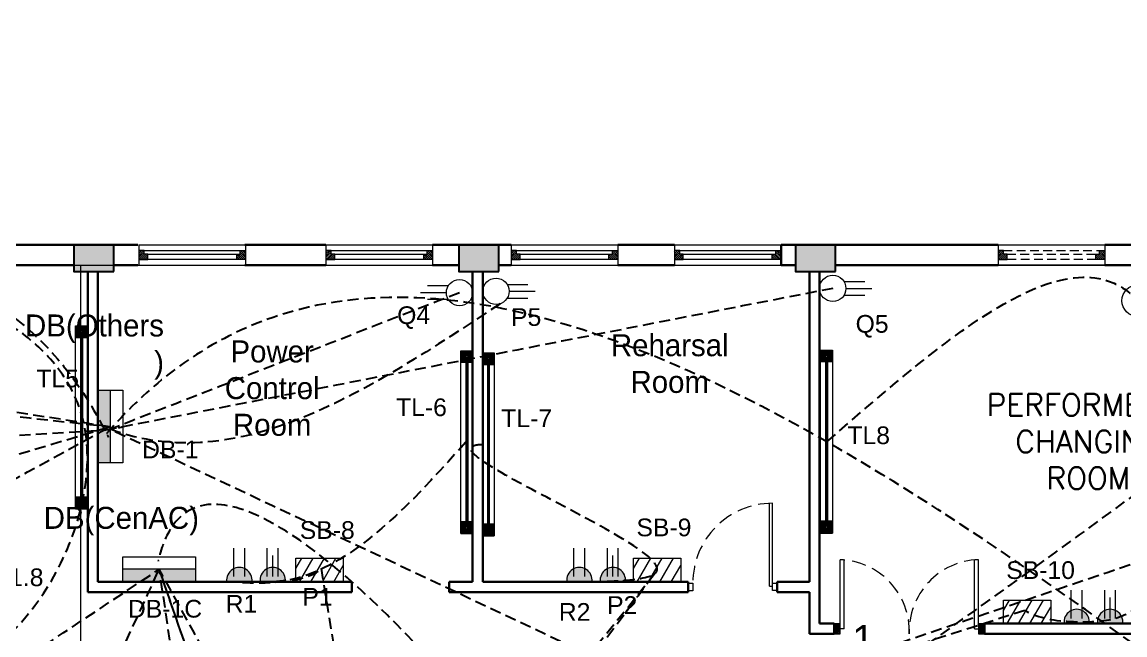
# Model space of a CAD drawing. Header units: inches. Extents: x 845 to 17085, y 908 to 10810.
# Drawn here: x 4793.7 to 5167.6, y 6885.2 to 7092.8 of the extents above; entities that cross this region are included whole.
import ezdxf

# ---------------------------------------------------------------- set-up
doc = ezdxf.new("R2010")
doc.units = ezdxf.units.IN
doc.header["$LTSCALE"] = 15
doc.header["$MEASUREMENT"] = 0
for name, pattern in [('ACAD_ISO04W100', [30.5, 24, -3, 0.5, -3]), ('CENTER2', [1.125, 0.75, -0.125, 0.125, -0.125]), ('CONTINUA', [0]), ('DASHED2', [0.375, 0.25, -0.125]), ('HIDDEN', [0.375, 0.25, -0.125])]:
    doc.linetypes.add(name, pattern=pattern)
for name, color, linetype, lineweight in [('.15', 4, 'Continuous', 15), ('c1', 21, 'Continuous', 30), ('E. Fixture', 6, 'Continuous', 20), ('GRID', 8, 'ACAD_ISO04W100', 5), ('HATCH', 251, 'Continuous', 5), ('humans', 7, 'Continuous', 15), ('PDF_Layer1', 1, 'Continuous', 18), ('SLD', 140, 'Continuous', 9), ('wall 1', 1, 'Continuous', 35), ('WIND & DOOR', 160, 'Continuous', 9), ('window and door', 170, 'Continuous', 9)]:
    doc.layers.add(name, color=color, linetype=linetype, lineweight=lineweight)
for name, color, linetype in [('DB cable', 141, 'HIDDEN'), ('MEUBLE', 55, 'Continuous'), ('SB cable', 58, 'CENTER2'), ('Text', 255, 'Continuous')]:
    doc.layers.add(name, color=color, linetype=linetype)
doc.layers.add('door and window', color=7, linetype='Continuous', lineweight=25, true_color=0x0609c1)
doc.styles.add('ROMANS', font='ROMANS')
doc.styles.get("Standard").update_dxf_attribs({"font": 'arial.ttf'})
doc.dimstyles.get("Standard").update_dxf_attribs({"dimtxt": 9.75, "dimasz": 6.25, "dimexe": 0.18, "dimexo": 0.0625, "dimgap": 0.09, "dimtad": 0, "dimdec": 1, "dimzin": 0, "dimdsep": 46, "dimlunit": 4, "dimtxsty": 'Standard', "dimblk": 'ARCHTICK', "dimcen": 0.09, "dimadec": 0, "dimazin": 0, "dimtfac": 1, "dimtdec": 1, "dimtofl": 0, "dimtmove": 0, "dimatfit": 3, "dimldrblk": 'ARCHTICK', "dimfxl": 1, "dimtolj": 1, "dimtzin": 0, "dimlwd": 25, "dimarcsym": 0})

# ---------------------------------------------------------------- blocks, each defined once
blk = doc.blocks.new('2')
at = {"layer": 'E. Fixture'}
blk.add_hatch(color=256, dxfattribs=at).paths.add_polyline_path([(27131.11392727495, -3604.571431913901), (27131.11392727495, -3606.152493673828), (27140.34048977496, -3606.152493673828), (27140.34048977495, -3604.5714319139)])
blk.add_line((27140.34048977495, -3604.571431913901), (27131.11392727495, -3604.571431913901), dxfattribs=at)
blk.add_lwpolyline([(27131.11392727495, -3602.990370153973), (27140.34048977495, -3602.990370153973), (27140.34048977495, -3606.152493673828), (27131.11392727495, -3606.152493673828), (27131.11392727495, -3602.990370153973)], dxfattribs=at)
blk = doc.blocks.new('05')
at = {"layer": 'E. Fixture'}
blk.add_hatch(color=256, dxfattribs=at).paths.add_polyline_path([(27124.32238466969, -3822.558064193767), (27124.32238466969, -3814.558064193769, 1.138441978113043)])
for p, q in [((27124.32238466969, -3822.558064193769), (27124.32238466969, -3814.558064193769)), ((27122.65102251557, -3816.832463298529), (27113.66786581746, -3816.832463298529)), ((27122.65102251557, -3818.558064193768), (27115.97039609485, -3818.558064193768)), ((27122.65102251557, -3820.283665089007), (27113.66786581746, -3820.283665089007))]:
    blk.add_line(p, q, dxfattribs=at)
blk.add_arc((27123.80228765426, -3818.558064193768), 4.033670897018604, 82.59172132670682, 277.4082786732857, dxfattribs=at)
blk = doc.blocks.new('10')
at = {"layer": 'E. Fixture'}
blk.add_hatch(color=256, dxfattribs=at).paths.add_polyline_path([(27132.13129973475, -3831.376300118904), (27132.13129973475, -3823.376300118906, 1.138441978113043)])
for p, q in [((27132.13129973475, -3831.376300118906), (27132.13129973475, -3823.376300118906)), ((27130.45993758063, -3825.650699223666), (27121.47678088253, -3825.650699223666)), ((27130.45993758063, -3829.101901014144), (27121.47678088253, -3829.101901014144))]:
    blk.add_line(p, q, dxfattribs=at)
blk.add_arc((27131.61120271932, -3827.376300118905), 4.033670897018604, 82.59172132670682, 277.4082786732856, dxfattribs=at)
blk = doc.blocks.new('oo')
at = {"layer": 'E. Fixture', "lineweight": 15}
for p, q in [((755.2265564501672, 589.0984068058151), (809.1816122235127, 589.0984068058151)), ((755.2265564501672, 589.0317345255226), (809.1816122235127, 589.0317345255226)), ((755.2265564501672, 588.9650622452373), (809.1816122235127, 588.9650622452373)), ((755.2265564501672, 588.8983899649593), (809.1816122235127, 588.8983899649593)), ((755.2265564501672, 588.7650454043887), (809.1816122235127, 588.7650454043887)), ((755.2265564501672, 588.6317008438182), (809.1816122235127, 588.6317008438255)), ((755.2265564501672, 588.5650285635329), (809.1816122235127, 588.5650285635329)), ((755.2265564501672, 588.4983562832476), (809.1816122235127, 588.4983562832476)), ((755.2265564501672, 588.4316840029696), (809.1816122235127, 588.4316840029696)), ((755.2265564501672, 588.4316840029696), (809.1816122235127, 588.4316840029696))]:
    blk.add_line(p, q, dxfattribs=at)
at = {"layer": 'E. Fixture', "color": 5, "lineweight": 15}
blk.add_lwpolyline([(751.2262196331089, 590.7652138129179), (813.181949040571, 590.7652138129179), (813.181949040571, 586.7648769958596), (751.2262196331089, 586.7648769958596), (751.2262196331089, 590.7652138129179)], dxfattribs=at)
at = {"layer": 'HATCH', "lineweight": 15}
for points in [[(751.2262196331089, 590.7652138129179), (755.2265564501818, 590.7652138129179), (755.2265564501818, 586.7648769958596), (751.2262196331089, 586.7648769958596)], [(813.181949040571, 590.7652138129179), (809.1816122235273, 590.7652138129179), (809.1816122235273, 586.7648769958596), (813.181949040571, 586.7648769958596)], [(751.5595810345208, 590.431852411506), (754.8931950487408, 590.431852411506), (754.8931950487408, 587.0982383972787), (751.5595810345208, 587.0982383972787)], [(751.8929424359326, 590.0984910100724), (754.5598336473145, 590.0984910100724), (754.5598336473145, 587.4315997987051), (751.8929424359326, 587.4315997987051)], [(752.226303837359, 589.7651296086606), (754.2264722458881, 589.7651296086606), (754.2264722458881, 587.7649612001169), (752.226303837359, 587.7649612001169)], [(752.5596652387853, 589.4317682072342), (753.8931108444763, 589.4317682072342), (753.8931108444763, 588.0983226015505), (752.5596652387853, 588.0983226015505)], [(752.8930266402263, 589.0984068058078), (753.5597494430644, 589.0984068058078), (753.5597494430644, 588.4316840029696), (752.8930266402263, 588.4316840029696)], [(812.8485876391592, 590.431852411506), (809.5149736249391, 590.431852411506), (809.5149736249391, 587.0982383972787), (812.8485876391592, 587.0982383972787)], [(812.5152262377474, 590.0984910100797), (809.8483350263509, 590.0984910100797), (809.8483350263509, 587.4315997987051), (812.5152262377474, 587.4315997987051)], [(812.181864836321, 589.7651296086606), (810.1816964277773, 589.7651296086606), (810.1816964277773, 587.7649612001169), (812.181864836321, 587.7649612001169)], [(811.8485034348946, 589.4317682072342), (810.5150578292037, 589.4317682072342), (810.5150578292037, 588.0983226015505), (811.8485034348946, 588.0983226015505)], [(811.5151420334828, 589.0984068058078), (810.8484192306155, 589.0984068058078), (810.8484192306155, 588.4316840029696), (811.5151420334828, 588.4316840029696)]]:
    blk.add_lwpolyline(points, close=True, dxfattribs=at)
blk = doc.blocks.new('_ArchTick')
at = {"layer": 'GRID', "color": 0, "const_width": 0.15}
blk.add_lwpolyline([(-0.5, -0.5), (0.5, 0.5)], dxfattribs=at)
blk = doc.blocks.new('*D202')
at = {"layer": 'Defpoints', "color": 0, "linetype": 'ByBlock', "lineweight": 211, "transparency": 16777216}
for p in [(5279.065988107462, 6876.925896394237), (4853.779402950234, 6858.516235449617), (5279.065988107462, 6858.516235449322)]:
    blk.add_point(p, dxfattribs=at)
at = {"layer": 'humans', "color": 0, "linetype": 'ByBlock', "lineweight": -2, "transparency": 16777216}
for p, q in [((4853.779402950234, 6858.578735449617), (4853.779402950234, 6877.105896394238)), ((5279.065988107462, 6858.578735449322), (5279.065988107462, 6877.105896394238))]:
    blk.add_line(p, q, dxfattribs=at)
at = {"layer": 'humans', "color": 0, "linetype": 'Continuous', "lineweight": 25, "transparency": 16777216}
for p, q in [((4853.779402950234, 6876.925896394237), (5046.03460548792, 6876.925896394237)), ((5279.065988107462, 6876.925896394237), (5086.810785569775, 6876.925896394237))]:
    blk.add_line(p, q, dxfattribs=at)
at = {"layer": 'humans', "color": 0, "linetype": 'ByBlock', "lineweight": 25, "transparency": 16777216, "xscale": 6.25, "yscale": 6.25, "zscale": 6.25, "rotation": 180}
blk.add_blockref('_ArchTick', (4853.779402950234, 6876.925896394237), dxfattribs=at)
at = {"layer": 'humans', "color": 0, "linetype": 'ByBlock', "lineweight": 25, "transparency": 16777216, "xscale": 6.25, "yscale": 6.25, "zscale": 6.25}
blk.add_blockref('_ArchTick', (5279.065988107462, 6876.925896394237), dxfattribs=at)
at = {"layer": 'humans', "color": 0, "linetype": 'ByBlock', "transparency": 16777216, "insert": (5066.422695528848, 6876.925896394237), "char_height": 9.75, "attachment_point": 5}
blk.add_mtext('\\A1;35\'-5{\\H1x;\\S1/2;}"', dxfattribs=at)

msp = doc.modelspace()

# ---------------------------------------------------------------- hatches: boundary and pattern name
at = {"layer": 'E. Fixture', "lineweight": 5}
h = msp.add_hatch(dxfattribs=at)
h.set_pattern_fill('ANSI31', color=256, scale=26.66891211378243, angle=15, style=0)
h.set_pattern_definition([(59.99999999999999, (-65944.95568962397, 14341.5153676626), (-2.886994422728766, 1.666807007111402), [])])
h.paths.add_polyline_path([(4886.595871187032, 6903.224789547286), (4902.597218455308, 6903.224789547286), (4902.597218455308, 6911.225463181421), (4886.595871187032, 6911.225463181421)])
h = msp.add_hatch(dxfattribs=at)
h.set_pattern_fill('ANSI31', color=256, scale=26.66891211378243, angle=15, style=0)
h.set_pattern_definition([(59.99999999999999, (-65830.54289581989, 14341.51536766231), (-2.886994422728766, 1.666807007111402), [])])
h.paths.add_polyline_path([(5001.008664991107, 6903.224789546997), (5017.010012259384, 6903.224789546997), (5017.010012259384, 6911.225463181132), (5001.008664991107, 6911.225463181132)])
h = msp.add_hatch(dxfattribs=at)
h.set_pattern_fill('ANSI31', color=256, scale=26.66891211378243, angle=15, style=0)
h.set_pattern_definition([(59.99999999999999, (-65705.08285373544, 14327.34344020841), (-2.886994422728766, 1.666807007111402), [])])
h.paths.add_polyline_path([(5126.468707075558, 6889.052862093102), (5142.470054343835, 6889.052862093102), (5142.470054343835, 6897.053535727237), (5126.468707075558, 6897.053535727237)])
at = {"layer": 'HATCH'}
h = msp.add_hatch(color=256, dxfattribs=at)
h.dxf.hatch_style = 1
h.paths.add_polyline_path([(4824.8279700662, 7017.366872216648), (4824.8279700662, 7008.320055992617), (4811.257745730155, 7008.320055992617), (4811.257745730155, 7017.366872216648)])
h = msp.add_hatch(color=256, dxfattribs=at)
h.dxf.hatch_style = 1
h.paths.add_polyline_path([(4955.32662677052, 7017.366872216648), (4955.32662677052, 7008.320055992637), (4941.756402434475, 7008.320055992637), (4941.756402434475, 7017.366872216648)])
h = msp.add_hatch(color=256, dxfattribs=at)
h.dxf.hatch_style = 1
h.paths.add_polyline_path([(5069.484084103927, 7017.366872216648), (5069.484084103927, 7008.320055992617), (5055.913859767881, 7008.320055992617), (5055.913859767881, 7017.366872216648)])
at = {"layer": 'window and door', "linetype": 'ByBlock', "true_color": 0x000000}
h = msp.add_hatch(dxfattribs=at)
h.set_pattern_fill('ANSI31', color=18, scale=0.1206242163204573, angle=180)
h.set_pattern_definition([(225, (-71096.78073379738, 1761251.447346232), (0.2708090892402391, -0.2708090892402391), [])])
h.paths.add_polyline_path([(5117.91648769416, 6885.584915873886), (5117.91648769416, 6885.924623421157), (5117.91648769416, 6888.981991347302), (5119.963391109962, 6888.981991347302), (5119.963391109962, 6885.584915873886)])
h.paths.add_polyline_path([(5069.007259007371, 6885.584915873886), (5069.007259007371, 6888.981991347302), (5071.054162424021, 6888.981991347302), (5071.054162424021, 6888.642283799805), (5071.054162423361, 6885.584915873886)])

# ---------------------------------------------------------------- linework, layer by layer
at = {"layer": '.15', "lineweight": 15}
for p, q in [((4833.327171681254, 7017.366872162109), (4869.514436577413, 7017.366872162109)), ((4896.733931201468, 7017.366872162071), (4932.921196097626, 7017.366872162071)), ((4959.532788836565, 7017.366872162089), (4995.720053732705, 7017.366872162089)), ((5014.877544405044, 7017.366872162089), (5051.064809301203, 7017.366872162089)), ((5124.620690252326, 7017.366872162089), (5160.807955148467, 7017.366872162089)), ((4833.327171681254, 7010.430979723702), (4869.514436577413, 7010.430979723702)), ((4896.733931201468, 7010.430979723646), (4932.921196097626, 7010.430979723646)), ((4959.532788836565, 7010.430979723682), (4995.720053732705, 7010.430979723682)), ((5014.877544405044, 7010.430979723682), (5051.064809301203, 7010.430979723682)), ((5160.807955148467, 7010.430979723682), (5124.620690252326, 7010.430979723682)), ((5124.620690252326, 7010.430979723682), (5160.807955148467, 7010.430979723682))]:
    msp.add_line(p, q, dxfattribs=at)
at = {"layer": 'c1'}
for points in [[(4824.8279700662, 7008.32005593806), (4824.8279700662, 7017.366872162071), (4811.257745730155, 7017.366872162071), (4811.257745730155, 7008.32005593806)], [(4955.32662677052, 7008.32005593806), (4955.32662677052, 7017.366872162089), (4941.756402434475, 7017.366872162089), (4941.756402434475, 7008.32005593806)], [(5069.484084103927, 7008.32005593806), (5069.484084103927, 7017.366872162071), (5055.913859767881, 7017.366872162071), (5055.913859767881, 7008.32005593806)]]:
    msp.add_lwpolyline(points, close=True, dxfattribs=at)
at = {"layer": 'DB cable', "linetype": 'DASHED2', "lineweight": 30}
for points in [[(4375.135188916311, 6809.287259834276), (4822.403769626076, 6953.395602938093), (4822.984309511533, 6952.243158351917)], [(5264.640845027977, 6811.530215178848), (4823.671906527965, 6954.834135956342), (4822.403769626076, 6953.395602938093)], [(4384.869836225378, 7002.878801179402), (4823.671906527965, 6955.772422742677)], [(4519.55336196855, 7002.755651382329), (4823.671906527965, 6955.772422742677)], [(4256.800959468465, 6999.730540464698), (4477.903394148493, 6960.808903147827), (4819.455386815775, 6954.511174829915), (4827.888426240155, 6955.772422742692), (4828.172888587554, 6955.866703008003)], [(5068.568483877119, 7002.59092872381), (4823.671906527965, 6954.875573966421)], [(4942.029114280546, 7001.136361277378), (4823.671906527965, 6954.875573966452)], [(4955.775519640402, 6997.358589746429), (4823.671906527965, 6954.875573966452), (4823.227920678325, 6955.043002984701)], [(4311.259348056605, 6717.954118992795), (4671.798007237482, 6918.965276383409), (5008.601697278488, 6772.301791288472), (4840.257952178574, 6911.726349223987), (4839.890000550539, 6910.231099690518)], [(5217.316807655803, 6966.810673060059), (4920.372394721041, 6824.921269367404), (4920.470139463113, 6825.246606197839), (4919.844009638703, 6825.51622048123)], [(4375.135188915558, 6710.634075257571), (4823.671906527965, 6955.772422742677)], [(5118.816985733441, 6815.987198202516), (4823.227920678325, 6955.043002984701)], [(5217.316807720883, 6925.195318483047), (4921.630470515343, 6824.896383444995)], [(4153.856618907135, 6241.597373221741), (4206.564764256696, 6407.65907107977), (4327.807978510207, 6538.262913105458), (4840.257956494826, 6907.509816999171)], [(4417.442758162318, 6096.773627257919), (4667.054121236006, 6096.773627257922), (4879.942044032347, 6097.38177956959), (4990.859259173519, 6518.535614272791), (4840.257961667834, 6907.509828252398)], [(4417.686455919115, 6243.27175373561), (4665.186400423872, 6241.127510676719), (4883.297045787937, 6241.127510676723), (4840.257952178588, 6907.509829511797)], [(4417.930042685426, 6387.592757169207), (4665.430042685426, 6387.592757169208), (4881.42926948056, 6383.94797903354), (4840.257961667834, 6907.509828252401)], [(4554.364863415895, 6767.391204871872), (4665.025990504157, 6645.257877712997), (4771.42908906792, 6767.391204871812), (4840.257961667834, 6907.509828252401)], [(5155.918281978438, 6270.54140694354), (5227.451390334825, 6576.828384792028), (5001.7982191481, 6582.810580167477), (4840.257956494826, 6907.509816999171)], [(4895.09721860445, 6907.676670340301), (4920.92351198884, 6825.110148039683), (5009.009338579433, 6907.225126355079)], [(5008.392815330834, 6906.197230321966), (4920.372394720276, 6824.921269367141), (4917.247344511966, 6823.569821693476)], [(5133.644414507265, 6893.506503840807), (4920.372394720276, 6824.921269367141)]]:
    msp.add_spline(points, degree=3, dxfattribs=at)
at = {"layer": 'DB cable', "color": 6, "linetype": 'DASHED2', "lineweight": 30}
msp.add_spline([(4128.715365011871, 6442.089713719299), (5275.242558261937, 6402.931586293354), (4920.923515039423, 6825.110147635049), (4410.064954683323, 6825.11014763017), (4823.671906527965, 6955.772422742677)], degree=3, dxfattribs=at)
at = {"layer": 'door and window', "color": 18, "lineweight": 0, "true_color": 0x000000}
for p, q in [((5047.174449836444, 6901.764477913588), (5047.131429353642, 6929.808588459253)), ((5048.169209795483, 6902.768693248676), (5048.127699318372, 6929.828464092621)), ((5047.174449836444, 6901.764477913588), (5048.169209795483, 6901.764477913588))]:
    msp.add_line(p, q, dxfattribs=at)
msp.add_lwpolyline([(5048.169209795483, 6902.768693248676), (5049.68347452536, 6902.768693248676), (5049.68347452536, 6900.264292813703), (5048.169209795483, 6900.264292813703)], close=True, dxfattribs=at)
at = {"layer": 'E. Fixture', "lineweight": 5}
for p, q in [((4938.164904584347, 7003.43735620139), (4931.186353760039, 7003.43735620139)), ((4958.27523621996, 7003.902561951265), (4965.253787044267, 7003.902561951265)), ((5072.432693573319, 7004.891923647821), (5079.411244397626, 7004.891923647821)), ((4937.572131257136, 7001.136361269397), (4928.760492437456, 7001.136361270459)), ((4958.27523621996, 6999.300572089407), (4965.253787044267, 6999.300572089407)), ((4958.868009547171, 7001.601567019272), (4967.67964836685, 7001.601567020334)), ((5072.432693573319, 7000.289933785964), (5079.411244397626, 7000.289933785964)), ((5073.02546690053, 7002.590928715828), (5081.837105720209, 7002.590928716891)), ((4938.164904584347, 6998.835366339532), (4931.186353760039, 6998.835366339532))]:
    msp.add_line(p, q, dxfattribs=at)
for points in [[(4886.595871156356, 6911.225463181421), (4902.597218424618, 6911.225463181421), (4902.597218424618, 6903.224789547286), (4886.595871156356, 6903.224789547286)], [(5001.008664960432, 6911.225463181132), (5017.010012228694, 6911.225463181132), (5017.010012228694, 6903.224789546997), (5001.008664960432, 6903.224789546997)], [(5126.468707044883, 6897.053535727237), (5142.470054313145, 6897.053535727237), (5142.470054313145, 6889.052862093102), (5126.468707044883, 6889.052862093102)]]:
    msp.add_lwpolyline(points, close=True, dxfattribs=at)
for centre, radius in [((5068.568483877119, 7002.59092872381), 4.45698302341043), ((4942.029114280546, 7001.136361277378), 4.45698302341043), ((4954.41102652376, 7001.601567027254), 4.45698302341043), ((5171.948461380817, 6998.429969272449), 5.333782422756485)]:
    msp.add_circle(centre, radius, dxfattribs=at)
at = {"layer": 'HATCH', "lineweight": 0}
for p, q in [((4833.327171681254, 7014.993254869318), (4833.740645458901, 7015.406728646831)), ((4833.327171681254, 7014.331301868469), (4834.402598459731, 7015.406728646831)), ((4833.327171681254, 7013.669348867637), (4835.064551460467, 7015.406728646831)), ((4833.327171681254, 7013.007395866807), (4835.136534926109, 7014.816759111662)), ((4833.372852054163, 7012.391123238865), (4835.182215299018, 7014.200486483722)), ((4834.034805054994, 7012.391123238865), (4835.844168299848, 7014.200486483722)), ((4834.696758055824, 7012.391123238865), (4836.342777089239, 7014.037142272375)), ((4868.144850202842, 7012.391123238865), (4866.498831169333, 7014.037142272375)), ((4868.806803203673, 7012.391123238865), (4866.997439958837, 7014.200486483722)), ((4869.468756204505, 7012.391123238865), (4867.659392959668, 7014.200486483722)), ((4869.514436577413, 7013.007395866807), (4867.705073332558, 7014.816759111662)), ((4869.514436577413, 7013.669348867637), (4867.777056798106, 7015.406728646831)), ((4869.514436577413, 7014.331301868469), (4868.439009798936, 7015.406728646831)), ((4869.514436577413, 7014.993254869318), (4869.100962799766, 7015.406728646831)), ((4896.733931201468, 7014.993254869261), (4897.147404979114, 7015.406728646794)), ((4896.733931201468, 7014.331301868411), (4897.809357979944, 7015.406728646794)), ((4896.733931201468, 7013.669348867581), (4898.471310980682, 7015.406728646794)), ((4896.733931201468, 7013.007395866751), (4898.543294446324, 7014.816759111605)), ((4896.779611574378, 7012.391123238809), (4898.588974819213, 7014.200486483664)), ((4897.441564575208, 7012.391123238809), (4899.250927820062, 7014.200486483664)), ((4898.103517576038, 7012.391123238809), (4899.749536609434, 7014.037142272318)), ((4931.551609723057, 7012.391123238809), (4929.905590689547, 7014.037142272318)), ((4932.213562723888, 7012.391123238809), (4930.404199479032, 7014.200486483664)), ((4932.875515724718, 7012.391123238809), (4931.066152479882, 7014.200486483664)), ((4932.921196097626, 7013.007395866751), (4931.111832852772, 7014.816759111605)), ((4932.921196097626, 7013.669348867581), (4931.183816318319, 7015.406728646794)), ((4932.921196097626, 7014.331301868411), (4931.845769319149, 7015.406728646794)), ((4932.921196097626, 7014.993254869261), (4932.507722319981, 7015.406728646794)), ((4959.532788836565, 7014.99325486928), (4959.946262614212, 7015.406728646813)), ((4959.532788836565, 7014.331301868449), (4960.608215615042, 7015.406728646813)), ((4959.532788836565, 7013.669348867619), (4961.270168615761, 7015.406728646813)), ((4959.532788836565, 7013.007395866789), (4961.342152081422, 7014.816759111623)), ((4959.578469209475, 7012.391123238847), (4961.387832454311, 7014.200486483684)), ((4960.240422210305, 7012.391123238847), (4962.049785455141, 7014.200486483684)), ((4960.902375211136, 7012.391123238847), (4962.548394244532, 7014.037142272357)), ((4994.350467358155, 7012.391123238847), (4992.704448324645, 7014.037142272357)), ((4995.012420358986, 7012.391123238847), (4993.20305711413, 7014.200486483684)), ((4995.674373359816, 7012.391123238847), (4993.865010114961, 7014.200486483684)), ((4995.720053732705, 7013.007395866789), (4993.91069048787, 7014.816759111623)), ((4995.720053732705, 7013.669348867619), (4993.982673953398, 7015.406728646813)), ((4995.720053732705, 7014.331301868449), (4994.644626954248, 7015.406728646813)), ((4995.720053732705, 7014.99325486928), (4995.306579955079, 7015.406728646813)), ((5014.877544405044, 7014.99325486928), (5015.291018182691, 7015.406728646813)), ((5014.877544405044, 7014.331301868449), (5015.952971183521, 7015.406728646813)), ((5014.877544405044, 7013.669348867619), (5016.614924184257, 7015.406728646813)), ((5014.877544405044, 7013.007395866789), (5016.686907649899, 7014.816759111623)), ((5014.923224777953, 7012.391123238847), (5016.732588022808, 7014.200486483684)), ((5015.585177778784, 7012.391123238847), (5017.394541023638, 7014.200486483684)), ((5016.247130779614, 7012.391123238847), (5017.89314981303, 7014.037142272357)), ((5049.695222926634, 7012.391123238847), (5048.049203893124, 7014.037142272357)), ((5050.357175927464, 7012.391123238847), (5048.547812682627, 7014.200486483684)), ((5051.019128928295, 7012.391123238847), (5049.209765683458, 7014.200486483684)), ((5051.064809301203, 7013.007395866789), (5049.255446056349, 7014.816759111623)), ((5051.064809301203, 7013.669348867619), (5049.327429521896, 7015.406728646813)), ((5051.064809301203, 7014.331301868449), (5049.989382522726, 7015.406728646813)), ((5051.064809301203, 7014.99325486928), (5050.651335523557, 7015.406728646813)), ((5124.620690252326, 7014.99325486928), (5125.034164029955, 7015.406728646813)), ((5124.620690252326, 7014.331301868449), (5125.696117030803, 7015.406728646813)), ((5124.620690252326, 7013.669348867619), (5126.358070031521, 7015.406728646813)), ((5124.620690252326, 7013.007395866789), (5126.430053497163, 7014.816759111623)), ((5124.666370625217, 7012.391123238847), (5126.475733870072, 7014.200486483684)), ((5125.328323626048, 7012.391123238847), (5127.137686870902, 7014.200486483684)), ((5125.990276626897, 7012.391123238847), (5127.636295660292, 7014.037142272357)), ((5159.438368773896, 7012.391123238847), (5157.792349740387, 7014.037142272357)), ((5160.100321774728, 7012.391123238847), (5158.290958529891, 7014.200486483684)), ((5160.762274775559, 7012.391123238847), (5158.952911530722, 7014.200486483684)), ((5160.807955148467, 7013.007395866789), (5158.998591903612, 7014.816759111623)), ((5160.807955148467, 7013.669348867619), (5159.07057536916, 7015.406728646813)), ((5160.807955148467, 7014.331301868449), (5159.73252836999, 7015.406728646813)), ((5160.807955148467, 7014.99325486928), (5160.394481370821, 7015.406728646813)), ((4835.358711056674, 7012.391123238865), (4836.342777089239, 7013.375189271545)), ((4836.020664057504, 7012.391123238865), (4836.342777089239, 7012.713236270714)), ((4867.482897202012, 7012.391123238865), (4866.498831169333, 7013.375189271545)), ((4866.820944201162, 7012.391123238865), (4866.498831169333, 7012.713236270714)), ((4898.765470576888, 7012.391123238809), (4899.749536609434, 7013.375189271488)), ((4899.427423577718, 7012.391123238809), (4899.749536609434, 7012.713236270656)), ((4930.889656722226, 7012.391123238809), (4929.905590689547, 7013.375189271488)), ((4930.227703721376, 7012.391123238809), (4929.905590689547, 7012.713236270656)), ((4961.564328211967, 7012.391123238847), (4962.548394244532, 7013.375189271526)), ((4962.226281212816, 7012.391123238847), (4962.548394244532, 7012.713236270676)), ((4993.688514357305, 7012.391123238847), (4992.704448324645, 7013.375189271526)), ((4993.026561356474, 7012.391123238847), (4992.704448324645, 7012.713236270676)), ((5016.909083780464, 7012.391123238847), (5017.89314981303, 7013.375189271526)), ((5017.571036781294, 7012.391123238847), (5017.89314981303, 7012.713236270676)), ((5049.033269925802, 7012.391123238847), (5048.049203893124, 7013.375189271526)), ((5048.371316924953, 7012.391123238847), (5048.049203893124, 7012.713236270676)), ((5126.652229627728, 7012.391123238847), (5127.636295660292, 7013.375189271526)), ((5127.314182628558, 7012.391123238847), (5127.636295660292, 7012.713236270676)), ((5158.776415773066, 7012.391123238847), (5157.792349740387, 7013.375189271526)), ((5158.114462772235, 7012.391123238847), (5157.792349740387, 7012.713236270676))]:
    msp.add_line(p, q, dxfattribs=at)
at = {"layer": 'humans', "linetype": 'ByBlock'}
msp.add_line((4489.237783612285, 7010.430979723702), (4845.46603977739, 7010.430979723702), dxfattribs=at)
msp.add_lwpolyline([(4527.428515311139, 7010.435990389615), (4813.520718056438, 7010.435990389615), (4813.520718056438, 6821.246428359055), (4527.428515311139, 6821.246428359055)], close=True, dxfattribs=at)
at = {"layer": 'MEUBLE', "linetype": 'Continuous', "lineweight": 0}
msp.add_line((5069.484084103927, 7010.430979723646), (5084.919178152239, 7010.430979723646), dxfattribs=at)
at = {"layer": 'PDF_Layer1', "lineweight": 18}
for p, q in [((4833.327171681254, 7017.366872162109), (4833.327171681254, 7010.430979723702)), ((4869.514436577413, 7017.366872162109), (4869.514436577413, 7010.430979723702)), ((4896.733931201468, 7017.366872162071), (4896.733931201468, 7010.430979723646)), ((4932.921196097626, 7017.366872162071), (4932.921196097626, 7010.430979723646)), ((4959.532788836565, 7017.366872162089), (4959.532788836565, 7010.430979723682)), ((4995.720053732705, 7017.366872162089), (4995.720053732705, 7010.430979723682)), ((5014.877544405044, 7017.366872162089), (5014.877544405044, 7010.430979723682)), ((5124.620690252326, 7017.366872162089), (5124.620690252326, 7010.430979723682)), ((5160.807955148467, 7017.366872162089), (5160.807955148467, 7010.430979723682))]:
    msp.add_line(p, q, dxfattribs=at)
at = {"layer": 'SB cable', "linetype": 'DASHED2', "lineweight": 30}
for points in [[(4560.58961409947, 6965.062521221798), (4634.680172520187, 6967.030378910611), (4702.974737311348, 6965.479180277796), (4774.068883423797, 6965.336886270332), (4774.220388544369, 6920.527380831893), (4703.118520679388, 6920.527380831893), (4631.577580957755, 6920.385086824428), (4561.378468202033, 6920.656381970994), (4560.144836350953, 6874.851264028863), (4629.236598485162, 6873.361392147532), (4702.823232190776, 6875.433287378524), (4771.727900951204, 6873.361392147532), (4814.208989804695, 6958.876430617913), (4527.778118023137, 6958.4500988487), (4722.823333289289, 6823.446613608594), (4605.948320436979, 6825.246765176484), (4648.448334563324, 6825.246765205015)], [(5066.644781614469, 6950.706909566954), (5171.948461380817, 6998.429969272449), (5164.436063559333, 6890.835798509044), (5151.263208380937, 6889.607676253567), (5134.469380728269, 6893.053198939218), (5133.644414507265, 6893.506503840807)], [(4944.152567494009, 6950.518281671399), (4894.596544775636, 6907.225126355233), (4878.729003778653, 6903.224789547283), (4867.396944544998, 6903.224786843948), (4894.596544775636, 6907.225126355233), (4895.09721860445, 6907.676670340301)], [(4980.847482212181, 6903.22478684373), (5009.009338579433, 6907.225126355079), (4949.812314114669, 6949.771734520153), (4951.479121121778, 6949.771734520153)]]:
    msp.add_spline(points, degree=3, dxfattribs=at)
at = {"layer": 'wall 1', "ltscale": 1.5}
for p, q in [((4788.022633722214, 7017.366872162052), (4833.02028802218, 7017.366872162052)), ((4869.207552918281, 7017.366872162071), (4896.733931201468, 7017.366872162071)), ((4932.921196097626, 7017.366872162071), (4959.532788836547, 7017.366872162071)), ((4995.720053732687, 7017.366872162071), (5014.877544405044, 7017.366872162071)), ((5051.064809301166, 7017.366872162071), (5124.620690252308, 7017.366872162071)), ((5051.064809301203, 7017.366872162089), (5051.064809301203, 7010.430979723682)), ((5160.807955148467, 7017.366872162071), (5286.001880545887, 7017.366872162071)), ((4788.022633722214, 7010.430979723646), (4811.257745730155, 7010.430979723646)), ((4824.8279700662, 7010.430979723646), (4833.02028802218, 7010.430979723646)), ((4869.207552918281, 7010.430979723646), (4896.733931201468, 7010.430979723646)), ((4941.756402434475, 7010.430979723664), (4932.921196097626, 7010.430979723664)), ((4955.32662677052, 7010.430979723646), (4959.532788836547, 7010.430979723646)), ((4995.720053732687, 7010.430979723646), (5014.877544405044, 7010.430979723646)), ((5055.913859767881, 7010.430979723646), (5051.064809301166, 7010.430979723646)), ((5069.484084103927, 7010.430979723646), (5124.620690252308, 7010.430979723646)), ((5160.807955148467, 7010.430979723646), (5221.317144547103, 7010.430979723646)), ((4815.987440599636, 6899.756843330959), (4815.987440599636, 7008.32005593806)), ((4819.455386815775, 6903.224789547286), (4819.455386815775, 7008.32005593806)), ((4946.486097303957, 6903.224789548209), (4946.486097303957, 7008.32005593806)), ((4949.95404350035, 6903.224789547286), (4949.95404350035, 7008.32005593806)), ((5060.643554637363, 6903.213333457285), (5060.643554637269, 7008.32005593806)), ((5064.11150085371, 6889.052862093102), (5064.11150085371, 7008.32005593806)), ((5064.11150085371, 7008.32005593806), (5064.11150085369, 6889.052862093102)), ((4819.455386815775, 6903.224789547286), (4905.493246337288, 6903.224789547286)), ((4905.493246337288, 6903.224789547286), (4905.493246337288, 6899.756843330959)), ((4938.580887620537, 6903.236245637097), (4938.580887620537, 6899.756843330959)), ((4938.580887620537, 6903.224789547286), (4946.486097303957, 6903.224789547286)), ((4949.95404350035, 6903.224789547286), (5019.600905595223, 6903.224789546946)), ((5019.600905595223, 6903.229399415481), (5019.600905595223, 6899.756843330657)), ((5049.68347452536, 6903.224789546777), (5049.68347452536, 6899.745387240637)), ((5049.68347452536, 6903.213333457266), (5060.643554637306, 6903.213333457266)), ((4815.987440599636, 6899.756843330959), (4905.493246337288, 6899.756843330959)), ((4938.580887620537, 6899.756843330959), (5019.600905595223, 6899.756843330657)), ((5049.68347452536, 6899.745387240637), (5060.643554637306, 6899.745387240637)), ((5060.643554637344, 6885.584915873889), (5060.643554637363, 6899.745387240657)), ((5069.007259007371, 6889.052862093102), (5064.11150085369, 6889.052862093102)), ((5069.007259007371, 6885.584915873889), (5069.007259007371, 6889.052862093102)), ((5221.317144547103, 6889.052862093102), (5119.963391109981, 6889.052862093102)), ((5119.963391109962, 6885.584915873889), (5119.963391109962, 6889.052862093102)), ((5069.007259007371, 6885.584915873907), (5060.643554637344, 6885.584915873889)), ((5279.065988107443, 6885.584915873889), (5119.963391109944, 6885.58491587453))]:
    msp.add_line(p, q, dxfattribs=at)
at = {"layer": 'WIND & DOOR', "linetype": 'CONTINUA', "lineweight": 5, "ltscale": 0.4}
for p, q in [((4835.136534926109, 7015.406728646831), (4833.327171681254, 7015.406728646831)), ((4833.327171681254, 7015.406728646831), (4833.327171681254, 7012.391123238865)), ((4835.136534926109, 7014.200486483722), (4835.136534926109, 7015.406728646831)), ((4835.136534926109, 7015.406728646831), (4867.705073332558, 7015.406728646831)), ((4836.342777089239, 7014.200486483722), (4835.136534926109, 7014.200486483722)), ((4836.342777089239, 7012.391123238865), (4836.342777089239, 7014.200486483722)), ((4836.342777089239, 7014.200486483722), (4866.498831169333, 7014.200486483722)), ((4866.498831169333, 7012.391123238865), (4866.498831169333, 7014.200486483722)), ((4866.498831169333, 7014.200486483722), (4867.705073332558, 7014.200486483722)), ((4867.705073332558, 7015.406728646831), (4869.514436577413, 7015.406728646831)), ((4867.705073332558, 7014.200486483722), (4867.705073332558, 7015.406728646831)), ((4869.514436577413, 7015.406728646831), (4869.514436577413, 7012.391123238865)), ((4898.543294446324, 7015.406728646794), (4896.733931201468, 7015.406728646794)), ((4896.733931201468, 7015.406728646794), (4896.733931201468, 7012.391123238809)), ((4898.543294446324, 7014.200486483664), (4898.543294446324, 7015.406728646794)), ((4898.543294446324, 7015.406728646794), (4931.111832852772, 7015.406728646794)), ((4899.749536609434, 7014.200486483664), (4898.543294446324, 7014.200486483664)), ((4899.749536609434, 7012.391123238809), (4899.749536609434, 7014.200486483664)), ((4899.749536609434, 7014.200486483664), (4929.905590689547, 7014.200486483664)), ((4929.905590689547, 7012.391123238809), (4929.905590689547, 7014.200486483664)), ((4929.905590689547, 7014.200486483664), (4931.111832852772, 7014.200486483664)), ((4931.111832852772, 7015.406728646794), (4932.921196097626, 7015.406728646794)), ((4931.111832852772, 7014.200486483664), (4931.111832852772, 7015.406728646794)), ((4932.921196097626, 7015.406728646794), (4932.921196097626, 7012.391123238809)), ((4961.342152081422, 7015.406728646813), (4959.532788836565, 7015.406728646813)), ((4959.532788836565, 7015.406728646813), (4959.532788836565, 7012.391123238847)), ((4961.342152081422, 7014.200486483684), (4961.342152081422, 7015.406728646813)), ((4961.342152081422, 7015.406728646813), (4993.91069048787, 7015.406728646813)), ((4962.548394244532, 7014.200486483684), (4961.342152081422, 7014.200486483684)), ((4962.548394244532, 7012.391123238847), (4962.548394244532, 7014.200486483684)), ((4962.548394244532, 7014.200486483684), (4992.704448324645, 7014.200486483684)), ((4992.704448324645, 7012.391123238847), (4992.704448324645, 7014.200486483684)), ((4992.704448324645, 7014.200486483684), (4993.91069048787, 7014.200486483684)), ((4993.91069048787, 7015.406728646813), (4995.720053732705, 7015.406728646813)), ((4993.91069048787, 7014.200486483684), (4993.91069048787, 7015.406728646813)), ((4995.720053732705, 7015.406728646813), (4995.720053732705, 7012.391123238847)), ((5016.686907649899, 7015.406728646813), (5014.877544405044, 7015.406728646813)), ((5014.877544405044, 7015.406728646813), (5014.877544405044, 7012.391123238847)), ((5016.686907649899, 7014.200486483684), (5016.686907649899, 7015.406728646813)), ((5016.686907649899, 7015.406728646813), (5049.255446056349, 7015.406728646813)), ((5017.89314981303, 7014.200486483684), (5016.686907649899, 7014.200486483684)), ((5017.89314981303, 7012.391123238847), (5017.89314981303, 7014.200486483684)), ((5017.89314981303, 7014.200486483684), (5048.049203893124, 7014.200486483684)), ((5048.049203893124, 7012.391123238847), (5048.049203893124, 7014.200486483684)), ((5048.049203893124, 7014.200486483684), (5049.255446056349, 7014.200486483684)), ((5049.255446056349, 7015.406728646813), (5051.064809301203, 7015.406728646813)), ((5049.255446056349, 7014.200486483684), (5049.255446056349, 7015.406728646813)), ((5051.064809301203, 7015.406728646813), (5051.064809301203, 7012.391123238847)), ((4866.498831169333, 7012.391123238865), (4833.327171681254, 7012.391123238865)), ((4833.327171681254, 7012.391123238865), (4836.342777089239, 7012.391123238865)), ((4869.514436577413, 7012.391123238865), (4866.498831169333, 7012.391123238865)), ((4929.905590689547, 7012.391123238809), (4896.733931201468, 7012.391123238809)), ((4896.733931201468, 7012.391123238809), (4899.749536609434, 7012.391123238809)), ((4932.921196097626, 7012.391123238809), (4929.905590689547, 7012.391123238809)), ((4992.704448324645, 7012.391123238847), (4959.532788836565, 7012.391123238847)), ((4959.532788836565, 7012.391123238847), (4962.548394244532, 7012.391123238847)), ((4995.720053732705, 7012.391123238847), (4992.704448324645, 7012.391123238847)), ((5048.049203893124, 7012.391123238847), (5014.877544405044, 7012.391123238847)), ((5014.877544405044, 7012.391123238847), (5017.89314981303, 7012.391123238847)), ((5051.064809301203, 7012.391123238847), (5048.049203893124, 7012.391123238847))]:
    msp.add_line(p, q, dxfattribs=at)
at = {"layer": 'WIND & DOOR', "linetype": 'CONTINUA', "lineweight": 9, "ltscale": 0.4}
for p, q in [((5126.430053497163, 7015.406728646813), (5124.620690252326, 7015.406728646813)), ((5124.620690252326, 7015.406728646813), (5124.620690252326, 7012.391123238847)), ((5126.430053497163, 7014.200486483684), (5126.430053497163, 7015.406728646813)), ((5127.636295660292, 7014.200486483684), (5126.430053497163, 7014.200486483684)), ((5127.636295660292, 7012.391123238847), (5127.636295660292, 7014.200486483684)), ((5157.792349740387, 7012.391123238847), (5157.792349740387, 7014.200486483684)), ((5157.792349740387, 7014.200486483684), (5158.998591903612, 7014.200486483684)), ((5158.998591903612, 7015.406728646813), (5160.807955148467, 7015.406728646813)), ((5158.998591903612, 7014.200486483684), (5158.998591903612, 7015.406728646813)), ((5160.807955148467, 7015.406728646813), (5160.807955148467, 7012.391123238847)), ((5124.620690252326, 7012.391123238847), (5127.636295660292, 7012.391123238847)), ((5160.807955148467, 7012.391123238847), (5157.792349740387, 7012.391123238847))]:
    msp.add_line(p, q, dxfattribs=at)
at = {"layer": 'WIND & DOOR', "linetype": 'DASHED2', "lineweight": 5, "ltscale": 0.8}
for p, q in [((5126.430053497163, 7015.406728646813), (5158.998591903612, 7015.406728646813)), ((5127.636295660292, 7014.200486483684), (5157.792349740387, 7014.200486483684)), ((5157.792349740387, 7012.391123238847), (5124.620690252326, 7012.391123238847))]:
    msp.add_line(p, q, dxfattribs=at)
at = {"layer": 'WIND & DOOR', "linetype": 'CONTINUA', "lineweight": 9, "ltscale": 0.4}
msp.add_lwpolyline([(5119.963391109962, 6885.584915873889), (5119.963391109962, 6888.981991347304), (5117.91648769416, 6888.981991347304), (5117.91648769416, 6885.584915873889)], close=True, dxfattribs=at)
at = {"layer": 'WIND & DOOR', "linetype": 'DASHED2', "lineweight": 9, "ltscale": 1.3}
for centre, radius, start, end in [((5048.169209795483, 6902.768693248676), 27.05980268297127, 90.08789332662575, 180.0878933266257), ((5070.290562252726, 6886.514063019778), 24.2125971691246, 357.8007611370643, 88.19274559931453), ((5118.680087865457, 6886.514063019778), 24.2125971691246, 91.80725440068547, 182.1992388629357)]:
    msp.add_arc(centre, radius, start, end, dxfattribs=at)
at = {"layer": 'window and door', "color": 18, "linetype": 'ByBlock', "true_color": 0x000000}
for p, q in [((5071.054162424021, 6888.642283799807), (5071.054162424021, 6910.71461624589)), ((5072.404334481653, 6887.283453610482), (5072.404334481653, 6910.634217012566)), ((5116.566315636529, 6887.283453610482), (5116.566315636529, 6910.634217012566)), ((5117.91648769416, 6888.642283799807), (5117.91648769416, 6910.71461624589)), ((5072.404334481653, 6887.283453610482), (5071.054162424021, 6887.283453610482)), ((5116.566315636529, 6887.283453610482), (5117.91648769416, 6887.283453610482))]:
    msp.add_line(p, q, dxfattribs=at)
for points in [[(5019.599019599304, 6902.724865744301), (5021.101811842657, 6902.724865744301), (5021.101811842657, 6900.220447710135), (5019.599019599304, 6900.220447710135)], [(5071.054162423361, 6885.584915873889), (5071.054162423361, 6888.981991347304), (5069.007259007371, 6888.981991347304), (5069.007259007371, 6885.584915873889)]]:
    msp.add_lwpolyline(points, close=True, dxfattribs=at)

# ---------------------------------------------------------------- block references
at = {"lineweight": 5, "rotation": 270}
for p in [(4225.11058299888, 7741.080514954752), (4355.720883491039, 7732.722366008238), (4363.047437118809, 7731.975818856992), (4477.679719369232, 7732.910993903793)]:
    msp.add_blockref('oo', p, dxfattribs=at)
at = {"layer": 'E. Fixture', "lineweight": 5, "rotation": 270}
for name, p, xscale, yscale, zscale in [('2', (14436.67177907113, 79323.80482961405), 2.666891211381881, 2.666891211374605, 2.666891211379055), ('10', (8950.275431509228, 35846.60179057269), 1.066756484552752, 1.066756484549842, 1.066756484551622), ('05', (8952.200580387453, 35838.27158249305), 1.066756484552752, 1.066756484549842, 1.066756484551622), ('10', (9065.566765121152, 35846.60179057247), 1.066756484552752, 1.066756484549842, 1.066756484551622), ('05', (9067.491913999376, 35838.27158249284), 1.066756484552752, 1.066756484549842, 1.066756484551622), ('10', (9234.141695345166, 35832.4298631185), 1.066756484552752, 1.066756484549842, 1.066756484551622), ('05', (9236.066844223391, 35824.09965503887), 1.066756484552752, 1.066756484549842, 1.066756484551622)]:
    msp.add_blockref(name, p, dxfattribs=dict(at, xscale=xscale, yscale=yscale, zscale=zscale))
at = {"layer": 'E. Fixture', "lineweight": 5, "xscale": 2.666891211381881, "yscale": 2.666891211374605, "zscale": 2.666891211379055}
msp.add_blockref('2', (-67527.77445469279, 16520.50970205495), dxfattribs=at)

# ---------------------------------------------------------------- texts
at = {"layer": 'SLD', "linetype": 'DASHED2', "lineweight": 30}
for s, p in [('Q4', (4920.90386389323, 6990.513666430026)), ('P5', (4959.510802053065, 6989.882542028088)), ('Q5', (5076.315118136282, 6987.576297031188)), ('TL5', (4798.590159198798, 6969.091677261382)), ('TL-6', (4920.520936480146, 6959.335658329834)), ('TL-7', (4956.183915596693, 6955.601306424174)), ('TL8', (5073.527746130746, 6949.847819076964)), ('DB-1', (4834.443170135176, 6945.039437630116)), ('SB-9', (5002.025768111901, 6918.644481182509)), ('SB-8', (4887.894273098679, 6917.759056441228)), ('SB-10', (5127.367401776491, 6904.184677047397)), ('CTL-1.8', (4770.725235018942, 6901.759108286049)), ('R1', (4862.753820187431, 6892.783725083904)), ('P1', (4888.780508684785, 6895.146605495986)), ('P2', (4992.081519575838, 6892.356896846042)), ('DB-1C', (4829.633360451703, 6891.105057546669)), ('R2', (4975.702781346471, 6890.020232963794))]:
    msp.add_text(s, height=6, dxfattribs=at).set_placement(p)
at = {"layer": 'Text', "ltscale": 0.115, "char_height": 7.454890736591091, "attachment_point": 9, "style": 'ROMANS'}
for s, insert in [('{\\fCentury Gothic|b0|i0|c0|p34;DB(Others\\P)}', (4841.847783560981, 6971.631012503894)), ('\\pxqc;{\\fCentury Gothic|b0|i0|c0|p34;Power Control Room}', (4878.530304119704, 6952.557673937768)), ('\\pxqc;{\\fCentury Gothic|b0|i0|c0|p34;Reharsal Room}', (5013.303868004266, 6967.090222840303)), ("\\pxqc;PERFORMER'S CHANGING ROOM", (5155.220875520896, 6934.55546267856)), ('{\\fCentury Gothic|b0|i0|c0|p34;DB(CenAC)}', (4853.717160226312, 6918.91724093313))]:
    msp.add_mtext_dynamic_manual_height_columns(s, width=0.002746017955568756, gutter_width=0.01392937498869296, heights=[0], dxfattribs=dict(at, insert=insert))

# ---------------------------------------------------------------- dimensions: what is measured, and where the dimension line sits
at = {"layer": 'humans', "linetype": 'ByBlock'}
dim = msp.add_aligned_dim(p1=(4853.779402950234, 6858.516235449617), p2=(5279.065988107462, 6858.516235449322), distance=18.40966094491432, dimstyle='Standard', dxfattribs=at)
dim.commit()
dim.dimension.update_dxf_attribs({"geometry": '*D202', "text_midpoint": (5066.422695528848, 6876.925896394237)})

doc.saveas('drawing.dxf')
